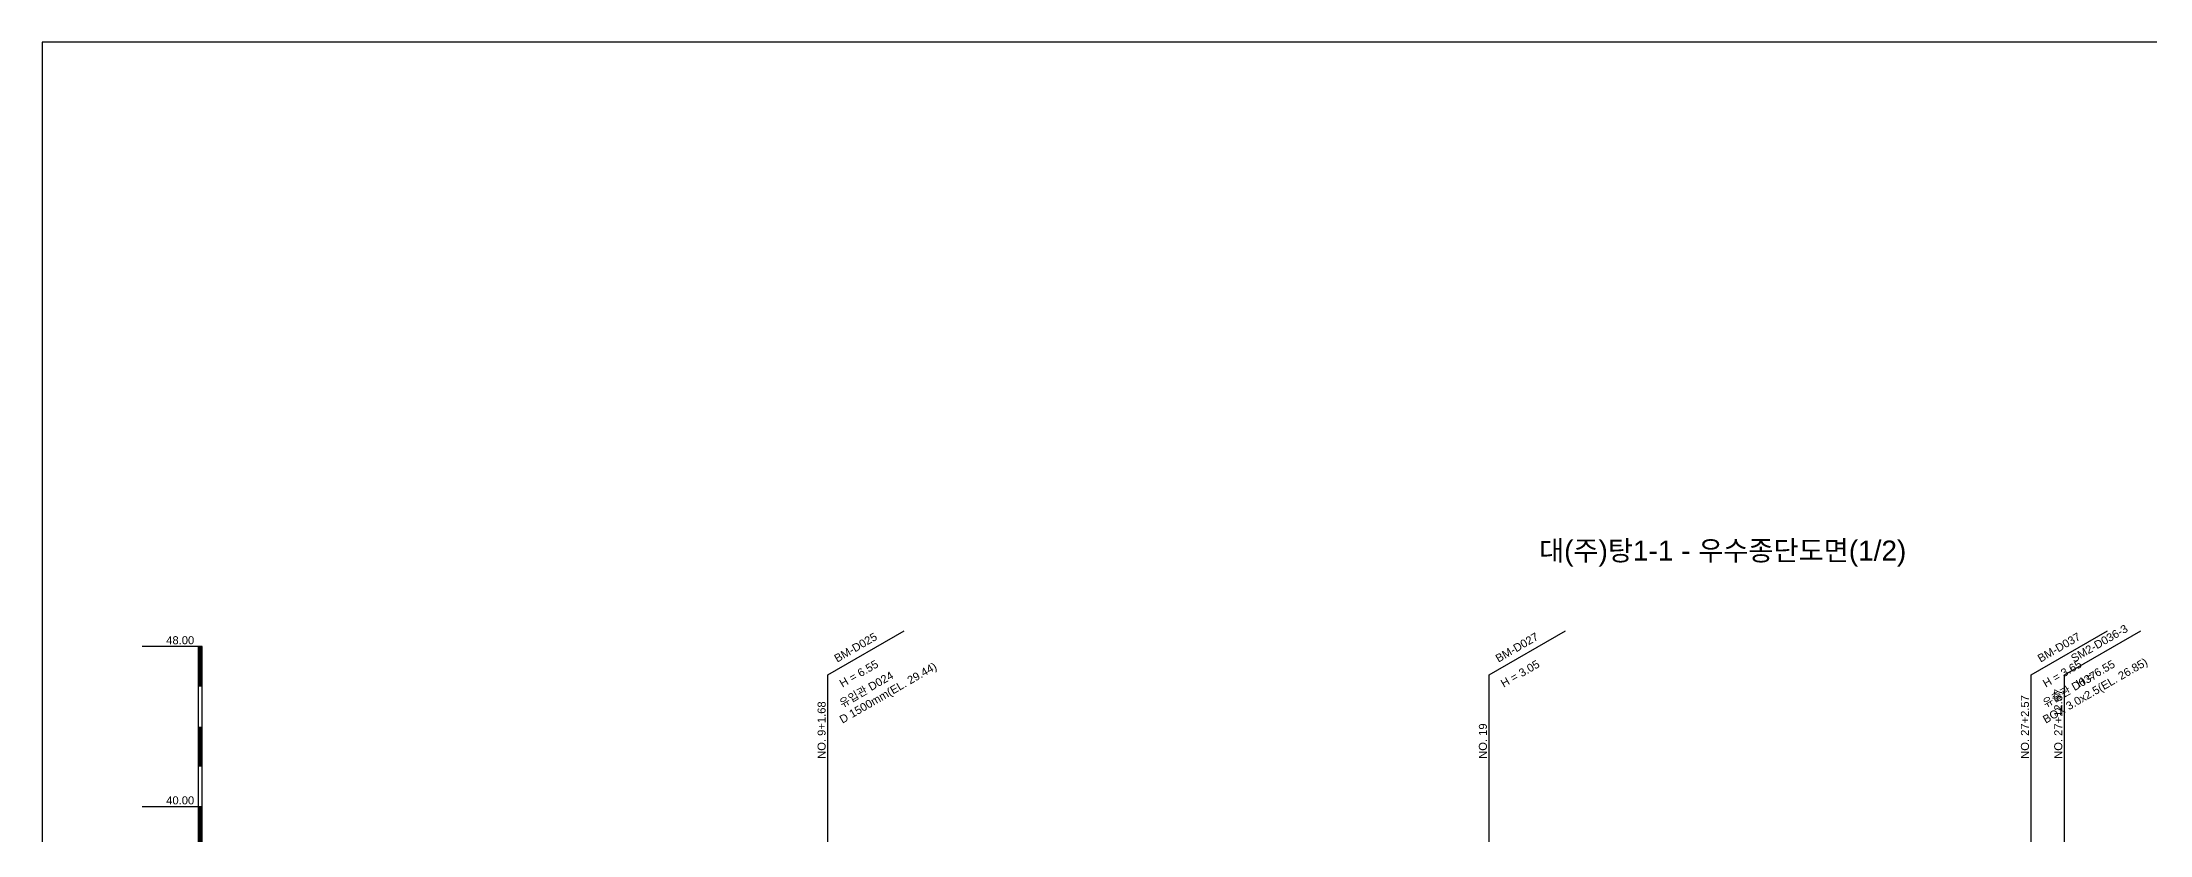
# Model space of a CAD drawing. Header units: millimetres. Extents: x -7351 to 135086, y 1419 to 5643.
# Drawn here: x 45519 to 46046, y 1815 to 2013 of the extents above; entities that cross this region are included whole.
import ezdxf
from ezdxf.enums import TextEntityAlignment as Align

# ---------------------------------------------------------------- set-up
doc = ezdxf.new("R2010")
doc.units = ezdxf.units.MM
for name, color, linetype in [('KZ_종단_깃발', 7, 'Continuous'), ('KZ_종단_노선명', 7, 'Continuous'), ('KZ_종단_도각', 7, 'Continuous'), ('KZ_종단_폴대', 7, 'Continuous')]:
    doc.layers.add(name, color=color, linetype=linetype)
doc.styles.get("Standard").update_dxf_attribs({"font": 'arial.ttf'})

msp = doc.modelspace()

# ---------------------------------------------------------------- linework, layer by layer
at = {"layer": 'KZ_종단_깃발'}
for p, q in [((45715.76, 1855), (45734.81, 1866)), ((45881.03, 1855), (45900.08, 1866)), ((46016.5, 1855), (46035.55, 1866)), ((46024.83, 1855), (46043.89, 1866)), ((45715.76, 1587.04), (45715.76, 1855)), ((45881.03, 1587.04), (45881.03, 1855)), ((46016.5, 1587.04), (46016.5, 1855)), ((46024.83, 1587.04), (46024.83, 1855))]:
    msp.add_line(p, q, dxfattribs=at)
at = {"layer": 'KZ_종단_도각'}
msp.add_lwpolyline([(45519.36, 1419.04), (46360.36, 1419.04), (46360.36, 2013.04), (45519.36, 2013.04)], close=True, dxfattribs=at)
at = {"layer": 'KZ_종단_폴대'}
for p, q in [((45559.36, 1862.04), (45544.36, 1862.04)), ((45559.36, 1822.04), (45544.36, 1822.04))]:
    msp.add_line(p, q, dxfattribs=at)
for points in [[(45558.86, 1852.04, 1, 1, 0), (45558.86, 1862.04, 1, 1, 0)], [(45558.86, 1832.04, 1, 1, 0), (45558.86, 1842.04, 1, 1, 0)], [(45558.86, 1812.04, 1, 1, 0), (45558.86, 1822.04, 1, 1, 0)]]:
    msp.add_lwpolyline(points, format="xyseb", dxfattribs=at)
msp.add_lwpolyline([(45559.36, 1587.04), (45559.36, 1862.04), (45558.36, 1862.04), (45558.36, 1587.04), (45559.36, 1587.04)], dxfattribs=at)

# ---------------------------------------------------------------- texts
at = {"layer": 'KZ_종단_깃발'}
for s, rotation, p in [('BM-D025', 30, (45718.36, 1857.5)), ('BM-D027', 30, (45883.62, 1857.5)), ('BM-D037', 30, (46019.1, 1857.5)), ('SM2-D036-3', 30, (46027.43, 1857.5)), ('NO. 27+2.57', 90, (46016.5, 1834)), ('NO. 27+12.57', 90, (46024.83, 1834)), ('NO. 9+1.68', 90, (45715.76, 1834)), ('NO. 19', 90, (45881.03, 1834))]:
    msp.add_text(s, height=2, rotation=rotation, dxfattribs=at).set_placement(p, align=Align.BOTTOM_LEFT)
for s, p in [('H = 6.55', (45718.36, 1853.5)), ('D 1500mm(EL. 29.44)', (45718.36, 1844.5)), ('유입관 D024', (45718.36, 1848.5)), ('H = 3.05', (45883.62, 1853.5)), ('BOX 3.0x2.5(EL. 26.85)', (46019.1, 1844.5)), ('H = 3.65', (46019.1, 1853.5)), ('유출관 D037', (46019.1, 1848.5)), ('H = 6.55', (46027.43, 1853.5))]:
    msp.add_text(s, height=2, rotation=30, dxfattribs=at).set_placement(p, align=Align.TOP_LEFT)
at = {"layer": 'KZ_종단_노선명'}
msp.add_text('대(주)탕1-1 - 우수종단도면(1/2)', height=5, dxfattribs=at).set_placement((45939.36, 1882.04), align=Align.BOTTOM_CENTER)
at = {"layer": 'KZ_종단_폴대'}
for s, p in [('48.00', (45557.36, 1862.04)), ('40.00', (45557.36, 1822.04))]:
    msp.add_text(s, height=2, dxfattribs=at).set_placement(p, align=Align.BOTTOM_RIGHT)

doc.saveas('drawing.dxf')
